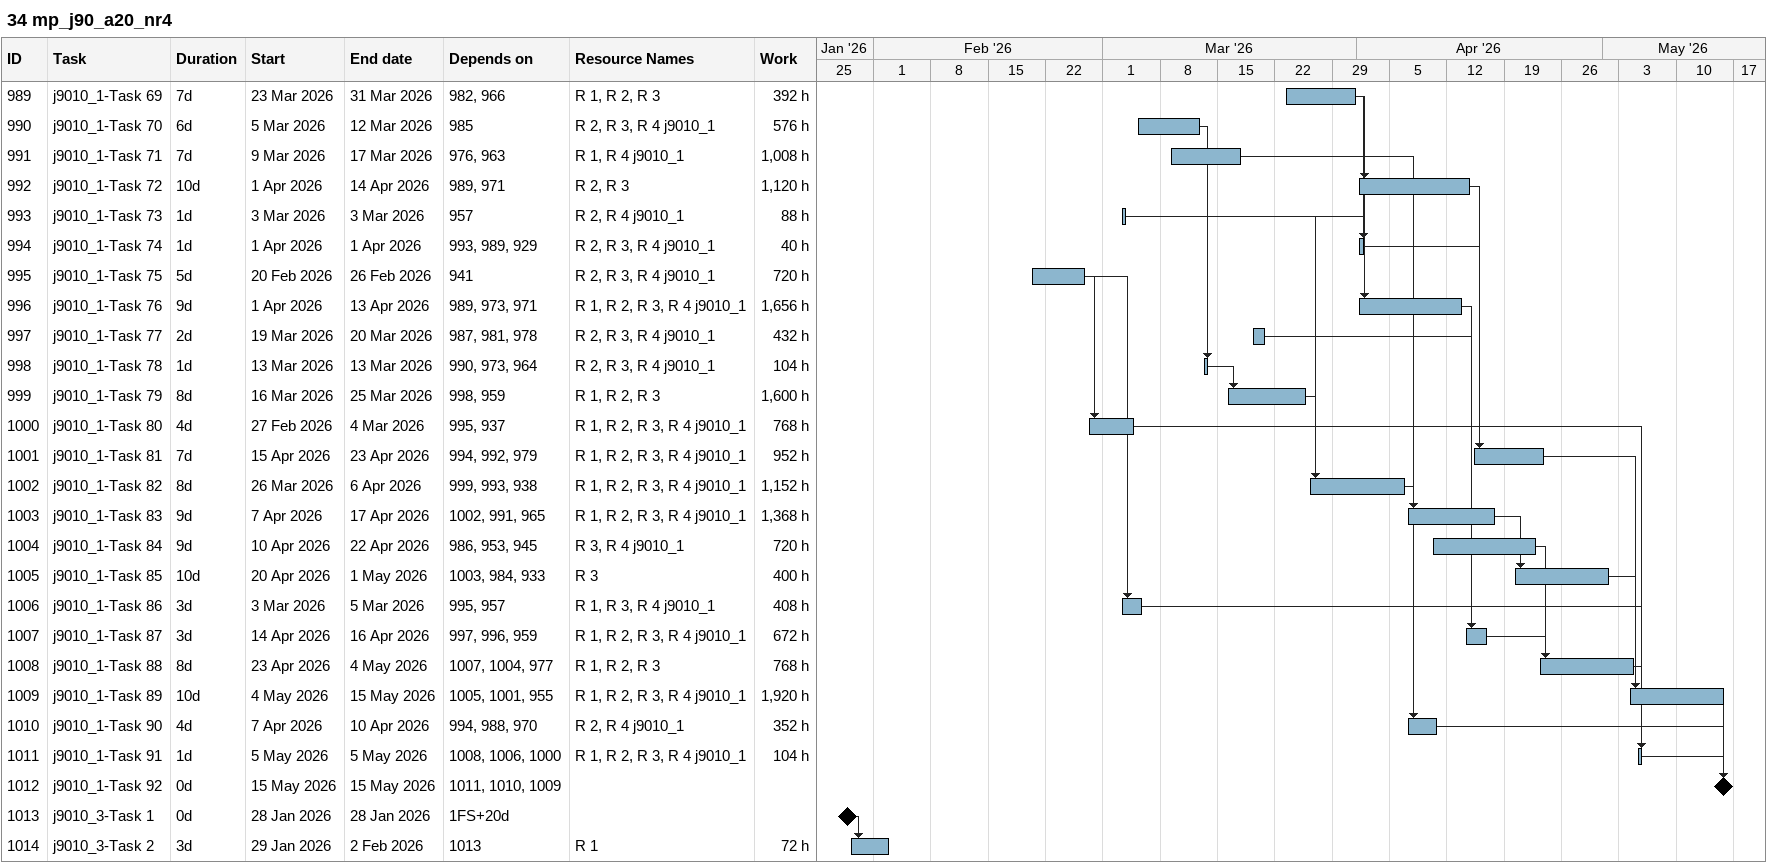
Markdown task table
34 mp_j90_a20_nr4

| ID | Task | Duration | Start | Finish | Predecessors | Resources | Work (h) |
|---|---|---|---|---|---|---|---|
| 989 | j9010_1-Task 69 | 7d | 2026-03-23 | 2026-03-31 | 982, 966 | R 1, R 2, R 3 | 392 |
| 990 | j9010_1-Task 70 | 6d | 2026-03-05 | 2026-03-12 | 985 | R 2, R 3, R 4 j9010_1 | 576 |
| 991 | j9010_1-Task 71 | 7d | 2026-03-09 | 2026-03-17 | 976, 963 | R 1, R 4 j9010_1 | 1008 |
| 992 | j9010_1-Task 72 | 10d | 2026-04-01 | 2026-04-14 | 989, 971 | R 2, R 3 | 1120 |
| 993 | j9010_1-Task 73 | 1d | 2026-03-03 | 2026-03-03 | 957 | R 2, R 4 j9010_1 | 88 |
| 994 | j9010_1-Task 74 | 1d | 2026-04-01 | 2026-04-01 | 993, 989, 929 | R 2, R 3, R 4 j9010_1 | 40 |
| 995 | j9010_1-Task 75 | 5d | 2026-02-20 | 2026-02-26 | 941 | R 2, R 3, R 4 j9010_1 | 720 |
| 996 | j9010_1-Task 76 | 9d | 2026-04-01 | 2026-04-13 | 989, 973, 971 | R 1, R 2, R 3, R 4 j9010_1 | 1656 |
| 997 | j9010_1-Task 77 | 2d | 2026-03-19 | 2026-03-20 | 987, 981, 978 | R 2, R 3, R 4 j9010_1 | 432 |
| 998 | j9010_1-Task 78 | 1d | 2026-03-13 | 2026-03-13 | 990, 973, 964 | R 2, R 3, R 4 j9010_1 | 104 |
| 999 | j9010_1-Task 79 | 8d | 2026-03-16 | 2026-03-25 | 998, 959 | R 1, R 2, R 3 | 1600 |
| 1000 | j9010_1-Task 80 | 4d | 2026-02-27 | 2026-03-04 | 995, 937 | R 1, R 2, R 3, R 4 j9010_1 | 768 |
| 1001 | j9010_1-Task 81 | 7d | 2026-04-15 | 2026-04-23 | 994, 992, 979 | R 1, R 2, R 3, R 4 j9010_1 | 952 |
| 1002 | j9010_1-Task 82 | 8d | 2026-03-26 | 2026-04-06 | 999, 993, 938 | R 1, R 2, R 3, R 4 j9010_1 | 1152 |
| 1003 | j9010_1-Task 83 | 9d | 2026-04-07 | 2026-04-17 | 1002, 991, 965 | R 1, R 2, R 3, R 4 j9010_1 | 1368 |
| 1004 | j9010_1-Task 84 | 9d | 2026-04-10 | 2026-04-22 | 986, 953, 945 | R 3, R 4 j9010_1 | 720 |
| 1005 | j9010_1-Task 85 | 10d | 2026-04-20 | 2026-05-01 | 1003, 984, 933 | R 3 | 400 |
| 1006 | j9010_1-Task 86 | 3d | 2026-03-03 | 2026-03-05 | 995, 957 | R 1, R 3, R 4 j9010_1 | 408 |
| 1007 | j9010_1-Task 87 | 3d | 2026-04-14 | 2026-04-16 | 997, 996, 959 | R 1, R 2, R 3, R 4 j9010_1 | 672 |
| 1008 | j9010_1-Task 88 | 8d | 2026-04-23 | 2026-05-04 | 1007, 1004, 977 | R 1, R 2, R 3 | 768 |
| 1009 | j9010_1-Task 89 | 10d | 2026-05-04 | 2026-05-15 | 1005, 1001, 955 | R 1, R 2, R 3, R 4 j9010_1 | 1920 |
| 1010 | j9010_1-Task 90 | 4d | 2026-04-07 | 2026-04-10 | 994, 988, 970 | R 2, R 4 j9010_1 | 352 |
| 1011 | j9010_1-Task 91 | 1d | 2026-05-05 | 2026-05-05 | 1008, 1006, 1000 | R 1, R 2, R 3, R 4 j9010_1 | 104 |
| 1012 | j9010_1-Task 92 | 0d | 2026-05-15 | 2026-05-15 | 1011, 1010, 1009 |  |  |
| 1013 | j9010_3-Task 1 | 0d | 2026-01-28 | 2026-01-28 | 1FS+20d |  |  |
| 1014 | j9010_3-Task 2 | 3d | 2026-01-29 | 2026-02-02 | 1013 | R 1 | 72 |
